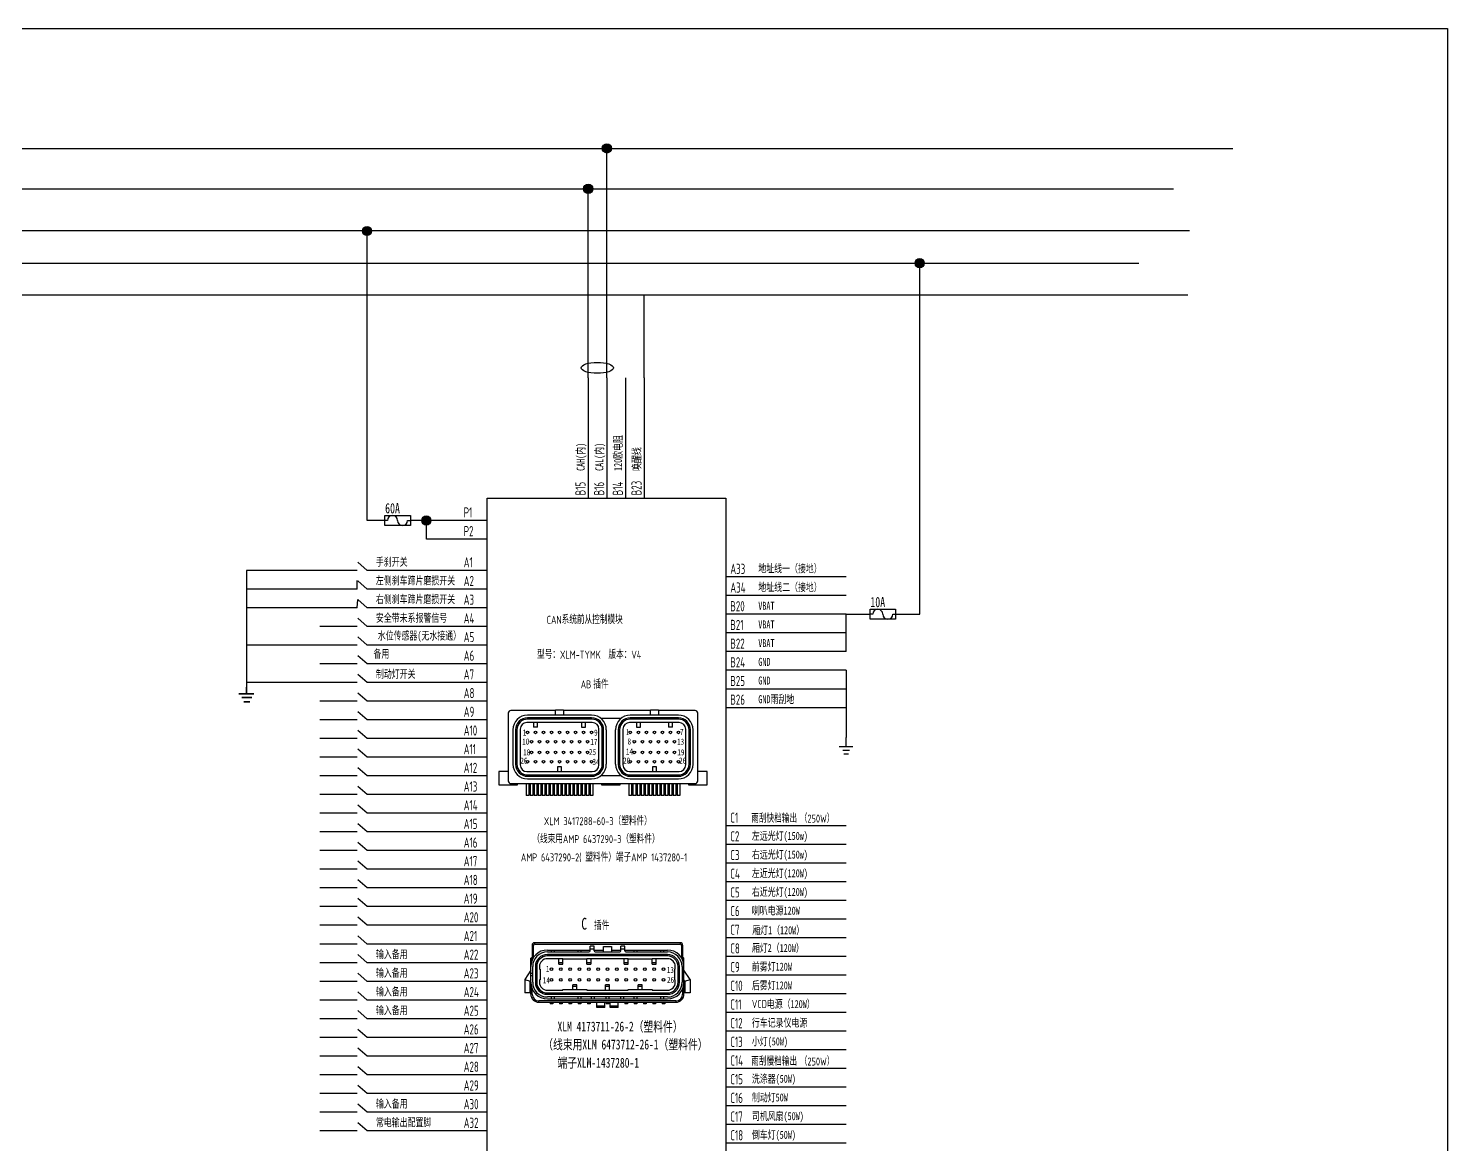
# Model space of a CAD drawing. Header units: millimetres. Extents: x 892 to 2000, y 322 to 1068.
# Drawn here: x 1468 to 2000, y 650 to 1068 of the extents above; entities that cross this region are included whole.
import ezdxf

# ---------------------------------------------------------------- set-up
doc = ezdxf.new("R2010")
doc.units = ezdxf.units.MM
doc.header["$LTSCALE"] = 10
for name, color, linetype in [('01', 7, 'Continuous'), ('200', 7, 'Continuous'), ('框架和插件', 7, 'Continuous'), ('细实线', 3, 'Continuous')]:
    doc.layers.add(name, color=color, linetype=linetype)
doc.layers.add('11', color=3, linetype='Continuous', lineweight=0)
doc.styles.get("Standard").update_dxf_attribs({"font": 'isocp.shx', "width": 0.707, "bigfont": 'hztxt.shx'})
doc.styles.add('USERTXTSTYLE57', font='', dxfattribs={"width": 0.707, "bigfont": '仿宋_GB2312'})
doc.styles.add('仿宋体', font='', dxfattribs={"width": 0.707})
doc.styles.get('USERTXTSTYLE57').set_extended_font_data('FangSong_GB2312')
doc.styles.get('仿宋体').set_extended_font_data('FangSong_GB2312')

# ---------------------------------------------------------------- blocks, each defined once
blk = doc.blocks.new('A$C1C8D78F1')
at = {"layer": '200'}
for p, q in [((0, 328.66), (-45.02, 328.66)), ((134.52, 326.2), (89.5, 326.2)), ((0, 321.66), (-45.02, 321.66)), ((134.52, 319.2), (89.5, 319.2)), ((0, 314.66), (-45.02, 314.66)), ((134.52, 312.2), (89.5, 312.2)), ((0, 307.66), (-45.02, 307.66)), ((134.52, 305.2), (89.5, 305.2)), ((0, 300.66), (-45.02, 300.66)), ((134.52, 298.2), (89.5, 298.2)), ((0, 293.66), (-45.02, 293.66)), ((134.52, 291.2), (89.5, 291.2)), ((0, 286.66), (-45.02, 286.66)), ((134.52, 284.2), (89.5, 284.2)), ((0, 279.66), (-45.02, 279.66)), ((134.52, 277.2), (89.5, 277.2)), ((0, 272.66), (-45.02, 272.66)), ((0, 265.66), (-45.02, 265.66)), ((0, 258.66), (-45.02, 258.66)), ((0, 251.66), (-45.02, 251.66)), ((0, 244.66), (-45.02, 244.66)), ((0, 237.66), (-45.02, 237.66)), ((0, 230.66), (-45.02, 230.66)), ((134.52, 233), (89.5, 233)), ((0, 223.66), (-45.02, 223.66)), ((134.52, 226), (89.5, 226)), ((134.52, 219), (89.5, 219)), ((0, 216.66), (-45.02, 216.66)), ((0, 209.66), (-45.02, 209.66)), ((134.52, 212), (89.5, 212)), ((0, 202.66), (-45.02, 202.66)), ((134.52, 205), (89.5, 205)), ((134.52, 198), (89.5, 198)), ((0, 195.66), (-45.02, 195.66)), ((0, 188.66), (-45.02, 188.66)), ((134.52, 191), (89.5, 191)), ((0, 181.66), (-45.02, 181.66)), ((134.52, 184), (89.5, 184)), ((134.52, 177), (89.5, 177)), ((0, 174.66), (-45.02, 174.66)), ((0, 167.66), (-45.02, 167.66)), ((134.52, 170), (89.5, 170)), ((0, 160.66), (-45.02, 160.66)), ((134.52, 163), (89.5, 163)), ((134.52, 156), (89.5, 156)), ((0, 153.66), (-45.02, 153.66)), ((134.52, 149), (89.5, 149)), ((0, 146.66), (-45.02, 146.66)), ((0, 139.66), (-45.02, 139.66)), ((134.52, 142), (89.5, 142)), ((134.52, 135), (89.5, 135)), ((0, 132.66), (-45.02, 132.66)), ((134.52, 128), (89.5, 128)), ((0, 125.66), (-45.02, 125.66)), ((0, 118.66), (-45.02, 118.66)), ((134.52, 121), (89.5, 121)), ((134.52, 114), (89.5, 114)), ((134.52, 107), (89.5, 107)), ((134.52, 100), (89.5, 100)), ((0, 90.66), (-45.02, 90.66)), ((134.52, 93), (89.5, 93)), ((134.52, 86), (89.5, 86)), ((0, 83.66), (-45.02, 83.66)), ((0, 76.66), (-45.02, 76.66)), ((134.52, 79), (89.5, 79)), ((0, 69.66), (-45.02, 69.66)), ((134.52, 72), (89.5, 72)), ((134.52, 65), (89.5, 65)), ((0, 62.66), (-45.02, 62.66)), ((0, 55.66), (-45.02, 55.66)), ((134.52, 58), (89.5, 58)), ((0, 48.66), (-45.02, 48.66)), ((0, 41.66), (-45.02, 41.66)), ((0, 34.66), (-45.02, 34.66)), ((0, 27.66), (-45.02, 27.66)), ((0, 20.66), (-45.02, 20.66))]:
    blk.add_line(p, q, dxfattribs=at)
blk.add_lwpolyline([(0, 355.73), (89.5, 355.73), (89.5, 0), (0, 0)], close=True, dxfattribs=at)
blk = doc.blocks.new('A$C59D93A0B')
at = {"layer": '01', "color": 1}
for p, q in [((0, -3.38), (0, 0)), ((-2.54, -3.38), (2.54, -3.38)), ((-1.23, -4.74), (1.26, -4.74)), ((-0.83, -6.11), (0.84, -6.11))]:
    blk.add_line(p, q, dxfattribs=at)
blk = doc.blocks.new('*X26')
at = {"layer": '框架和插件', "color": 4, "style": 'USERTXTSTYLE57', "width": 0.707}
for s, p in [('       XLM 4173711-26-2（塑料件）', (-6875.23, -932.29)), ('    （线束用XLM 6473712-26-1（塑料件）', (-6875.23, -939.01)), ('       端子XLM-1437280-1', (-6875.23, -945.86))]:
    blk.add_text(s, height=3.7094, dxfattribs=at).set_placement(p)
blk = doc.blocks.new('A$C21580511')
at = {"color": 1, "lineweight": 35}
for p, q in [((2.83, 3.06), (2.83, 5.51)), ((0, 3.06), (5.66, 3.06)), ((1.15, 1.6), (4.87, 1.6)), ((1.85, 0), (4.06, 0))]:
    blk.add_line(p, q, dxfattribs=at)

msp = doc.modelspace()

# ---------------------------------------------------------------- hatches: boundary and pattern name
at = {"layer": '200'}
h = msp.add_hatch(color=3, dxfattribs=at)
edge = h.paths.add_edge_path()
edge.add_arc((1684.63, 1023.42), 1.73, 0, 360)
h = msp.add_hatch(color=2, dxfattribs=at)
edge = h.paths.add_edge_path()
edge.add_arc((1677.63, 1008.29), 1.73, 0, 360)
h = msp.add_hatch(color=1, dxfattribs=at)
edge = h.paths.add_edge_path()
edge.add_arc((1594.73, 992.48), 1.73, 0, 360)
h = msp.add_hatch(color=6, dxfattribs=at)
edge = h.paths.add_edge_path()
edge.add_arc((1801.85, 980.4), 1.73, 0, 360)
h = msp.add_hatch(color=256, dxfattribs=at)
edge = h.paths.add_edge_path()
edge.add_arc((1616.98, 884.01), 1.73, 0, 360)

# ---------------------------------------------------------------- linework, layer by layer
at = {"color": 7, "linetype": 'Continuous'}
for p, q in [((1647.66, 811.83), (1647.66, 786.43)), ((1665.41, 812.83), (1648.66, 812.83)), ((1678.91, 811.08), (1654.91, 811.08)), ((1654.91, 809.58), (1654.91, 810.08)), ((1678.91, 810.08), (1654.91, 810.08)), ((1678.91, 809.58), (1654.91, 809.58)), ((1665.41, 811.08), (1665.41, 813.08)), ((1665.41, 813.08), (1668.41, 813.08)), ((1668.41, 813.08), (1668.41, 811.08)), ((1700.91, 812.83), (1668.41, 812.83)), ((1678.91, 810.08), (1678.91, 809.58)), ((1689.92, 809.83), (1682.4, 809.83)), ((1711.41, 811.08), (1693.41, 811.08)), ((1693.41, 809.58), (1693.41, 810.08)), ((1711.41, 810.08), (1693.41, 810.08)), ((1711.41, 809.58), (1693.41, 809.58)), ((1700.91, 813.08), (1703.91, 813.08)), ((1700.91, 811.08), (1700.91, 813.08)), ((1703.91, 813.08), (1703.91, 811.08)), ((1717.66, 812.83), (1703.91, 812.83)), ((1711.41, 810.08), (1711.41, 809.58)), ((1718.66, 786.43), (1718.66, 811.83)), ((1649.41, 805.58), (1649.41, 792.68)), ((1650.41, 805.58), (1650.41, 792.68)), ((1650.41, 805.58), (1650.91, 805.58)), ((1650.91, 805.58), (1650.91, 792.68)), ((1652.16, 805.83), (1652.16, 792.43)), ((1679.16, 808.33), (1654.66, 808.33)), ((1657.16, 808.33), (1657.16, 806.53)), ((1658.66, 806.53), (1657.16, 806.53)), ((1658.66, 806.53), (1658.66, 808.33)), ((1675.16, 808.33), (1675.16, 806.53)), ((1675.16, 806.53), (1676.66, 806.53)), ((1676.66, 806.53), (1676.66, 808.33)), ((1681.66, 792.43), (1681.66, 805.83)), ((1682.91, 792.68), (1682.91, 805.58)), ((1682.91, 805.58), (1683.41, 805.58)), ((1683.41, 792.68), (1683.41, 805.58)), ((1684.41, 805.58), (1684.41, 792.68)), ((1687.91, 792.68), (1687.91, 805.58)), ((1688.91, 805.58), (1688.91, 792.68)), ((1688.91, 805.58), (1689.41, 805.58)), ((1689.41, 805.58), (1689.41, 792.68)), ((1690.66, 805.83), (1690.66, 792.43)), ((1711.66, 808.33), (1693.16, 808.33)), ((1695.66, 808.33), (1695.66, 806.53)), ((1695.66, 806.53), (1697.16, 806.53)), ((1697.16, 806.53), (1697.16, 808.33)), ((1707.66, 808.33), (1707.66, 806.53)), ((1709.16, 806.53), (1707.66, 806.53)), ((1709.16, 806.53), (1709.16, 808.33)), ((1714.16, 792.43), (1714.16, 805.83)), ((1715.41, 805.58), (1715.91, 805.58)), ((1715.41, 792.68), (1715.41, 805.58)), ((1715.91, 792.68), (1715.91, 805.58)), ((1716.91, 792.68), (1716.91, 805.58)), ((1650.91, 792.68), (1650.41, 792.68)), ((1683.41, 792.68), (1682.91, 792.68)), ((1689.41, 792.68), (1688.91, 792.68)), ((1715.91, 792.68), (1715.41, 792.68)), ((1644.16, 789.93), (1644.16, 784.93)), ((1647.66, 789.93), (1644.16, 789.93)), ((1654.66, 789.93), (1679.16, 789.93)), ((1654.91, 788.18), (1654.91, 788.68)), ((1654.91, 788.68), (1678.91, 788.68)), ((1654.91, 788.18), (1678.91, 788.18)), ((1654.91, 787.18), (1678.91, 787.18)), ((1666.16, 791.73), (1666.16, 789.93)), ((1667.66, 791.73), (1666.16, 791.73)), ((1667.66, 789.93), (1667.66, 791.73)), ((1678.91, 788.68), (1678.91, 788.18)), ((1682.4, 788.43), (1689.92, 788.43)), ((1693.16, 789.93), (1711.66, 789.93)), ((1693.41, 788.68), (1711.41, 788.68)), ((1693.41, 788.18), (1693.41, 788.68)), ((1693.41, 788.18), (1711.41, 788.18)), ((1693.41, 787.18), (1711.41, 787.18)), ((1703.16, 791.73), (1701.66, 791.73)), ((1701.66, 791.73), (1701.66, 789.93)), ((1703.16, 789.93), (1703.16, 791.73)), ((1711.41, 788.68), (1711.41, 788.18)), ((1722.16, 789.93), (1718.66, 789.93)), ((1722.16, 784.93), (1722.16, 789.93)), ((1644.16, 784.93), (1651.16, 784.93)), ((1648.66, 785.43), (1717.66, 785.43)), ((1651.16, 784.93), (1651.16, 785.43)), ((1654.41, 785.43), (1654.41, 780.93)), ((1655.41, 785.43), (1655.41, 780.93)), ((1655.91, 785.43), (1655.91, 780.93)), ((1656.91, 785.43), (1656.91, 780.93)), ((1657.41, 785.43), (1657.41, 780.93)), ((1658.41, 785.43), (1658.41, 780.93)), ((1658.91, 785.43), (1658.91, 780.93)), ((1659.91, 785.43), (1659.91, 780.93)), ((1660.41, 785.43), (1660.41, 780.93)), ((1661.41, 785.43), (1661.41, 780.93)), ((1661.91, 785.43), (1661.91, 780.93)), ((1662.91, 785.43), (1662.91, 780.93)), ((1663.41, 785.43), (1663.41, 780.93)), ((1664.41, 785.43), (1664.41, 780.93)), ((1664.91, 785.43), (1664.91, 780.93)), ((1665.91, 785.43), (1665.91, 780.93)), ((1666.41, 785.43), (1666.41, 780.93)), ((1667.41, 785.43), (1667.41, 780.93)), ((1667.91, 785.43), (1667.91, 780.93)), ((1668.91, 785.43), (1668.91, 780.93)), ((1669.41, 785.43), (1669.41, 780.93)), ((1670.41, 785.43), (1670.41, 780.93)), ((1670.91, 785.43), (1670.91, 780.93)), ((1671.91, 785.43), (1671.91, 780.93)), ((1672.41, 785.43), (1672.41, 780.93)), ((1673.41, 785.43), (1673.41, 780.93)), ((1673.91, 785.43), (1673.91, 780.93)), ((1674.91, 785.43), (1674.91, 780.93)), ((1675.41, 785.43), (1675.41, 780.93)), ((1676.41, 785.43), (1676.41, 780.93)), ((1676.91, 785.43), (1676.91, 780.93)), ((1677.91, 785.43), (1677.91, 780.93)), ((1678.41, 785.43), (1678.41, 780.93)), ((1679.41, 785.43), (1679.41, 780.93)), ((1682.66, 785.43), (1682.66, 784.93)), ((1682.66, 784.93), (1689.66, 784.93)), ((1689.66, 784.93), (1689.66, 785.43)), ((1692.91, 785.43), (1692.91, 780.93)), ((1693.91, 785.43), (1693.91, 780.93)), ((1694.41, 785.43), (1694.41, 780.93)), ((1695.41, 785.43), (1695.41, 780.93)), ((1695.91, 785.43), (1695.91, 780.93)), ((1696.91, 785.43), (1696.91, 780.93)), ((1697.41, 785.43), (1697.41, 780.93)), ((1698.41, 785.43), (1698.41, 780.93)), ((1698.91, 785.43), (1698.91, 780.93)), ((1699.91, 785.43), (1699.91, 780.93)), ((1700.41, 785.43), (1700.41, 780.93)), ((1701.41, 785.43), (1701.41, 780.93)), ((1701.91, 785.43), (1701.91, 780.93)), ((1702.91, 785.43), (1702.91, 780.93)), ((1703.41, 785.43), (1703.41, 780.93)), ((1704.41, 785.43), (1704.41, 780.93)), ((1704.91, 785.43), (1704.91, 780.93)), ((1705.91, 785.43), (1705.91, 780.93)), ((1706.41, 785.43), (1706.41, 780.93)), ((1707.41, 785.43), (1707.41, 780.93)), ((1707.91, 785.43), (1707.91, 780.93)), ((1708.91, 785.43), (1708.91, 780.93)), ((1709.41, 785.43), (1709.41, 780.93)), ((1710.41, 785.43), (1710.41, 780.93)), ((1710.91, 785.43), (1710.91, 780.93)), ((1711.91, 785.43), (1711.91, 780.93)), ((1715.16, 785.43), (1715.16, 784.93)), ((1715.16, 784.93), (1722.16, 784.93)), ((1655.41, 780.93), (1654.41, 780.93)), ((1656.91, 780.93), (1655.91, 780.93)), ((1658.41, 780.93), (1657.41, 780.93)), ((1659.91, 780.93), (1658.91, 780.93)), ((1661.41, 780.93), (1660.41, 780.93)), ((1662.91, 780.93), (1661.91, 780.93)), ((1664.41, 780.93), (1663.41, 780.93)), ((1665.91, 780.93), (1664.91, 780.93)), ((1667.41, 780.93), (1666.41, 780.93)), ((1668.91, 780.93), (1667.91, 780.93)), ((1670.41, 780.93), (1669.41, 780.93)), ((1671.91, 780.93), (1670.91, 780.93)), ((1673.41, 780.93), (1672.41, 780.93)), ((1674.91, 780.93), (1673.91, 780.93)), ((1676.41, 780.93), (1675.41, 780.93)), ((1677.91, 780.93), (1676.91, 780.93)), ((1679.41, 780.93), (1678.41, 780.93)), ((1693.91, 780.93), (1692.91, 780.93)), ((1695.41, 780.93), (1694.41, 780.93)), ((1696.91, 780.93), (1695.91, 780.93)), ((1698.41, 780.93), (1697.41, 780.93)), ((1699.91, 780.93), (1698.91, 780.93)), ((1701.41, 780.93), (1700.41, 780.93)), ((1702.91, 780.93), (1701.91, 780.93)), ((1704.41, 780.93), (1703.41, 780.93)), ((1705.91, 780.93), (1704.91, 780.93)), ((1707.41, 780.93), (1706.41, 780.93)), ((1708.91, 780.93), (1707.91, 780.93)), ((1710.41, 780.93), (1709.41, 780.93)), ((1711.91, 780.93), (1710.91, 780.93)), ((1656.57, 724.83), (1656.57, 720.33)), ((1656.57, 724.83), (1657.07, 724.83)), ((1657.07, 720.15), (1657.07, 724.83)), ((1657.57, 725.33), (1657.57, 725.83)), ((1712.07, 725.83), (1657.57, 725.83)), ((1657.57, 725.33), (1712.07, 725.33)), ((1678.32, 722.78), (1678.32, 724.58)), ((1679.82, 724.58), (1678.32, 724.58)), ((1678.32, 723.58), (1679.82, 723.58)), ((1679.82, 722.78), (1679.82, 724.58)), ((1683.32, 722.78), (1683.32, 724.38)), ((1683.32, 724.38), (1686.32, 724.38)), ((1686.32, 724.38), (1686.32, 722.78)), ((1689.82, 722.78), (1689.82, 724.58)), ((1691.32, 724.58), (1689.82, 724.58)), ((1689.82, 723.58), (1691.32, 723.58)), ((1691.32, 722.78), (1691.32, 724.58)), ((1712.07, 725.83), (1712.07, 725.33)), ((1712.57, 724.83), (1713.07, 724.83)), ((1712.57, 724.83), (1712.57, 720.15)), ((1713.07, 720.33), (1713.07, 724.83)), ((1656.57, 720.33), (1656.12, 720.07)), ((1656.12, 706.53), (1656.12, 720.07)), ((1656.62, 719.78), (1656.12, 720.07)), ((1656.57, 720.33), (1657.03, 720.07)), ((1656.99, 719.99), (1656.62, 719.78)), ((1656.62, 719.31), (1656.62, 719.78)), ((1662.32, 723.08), (1678.32, 723.08)), ((1662.32, 722.38), (1677.92, 722.38)), ((1662.32, 720.88), (1662.32, 721.38)), ((1707.32, 721.38), (1662.32, 721.38)), ((1707.32, 720.88), (1662.32, 720.88)), ((1668.07, 719.83), (1662.32, 719.83)), ((1663.82, 722.38), (1663.82, 723.08)), ((1664.82, 723.08), (1664.82, 722.38)), ((1666.57, 717.83), (1666.57, 719.83)), ((1668.07, 718.33), (1666.57, 718.33)), ((1668.07, 717.83), (1668.07, 719.83)), ((1677.07, 719.63), (1668.07, 719.63)), ((1673.82, 722.38), (1673.82, 723.08)), ((1674.82, 723.08), (1674.82, 722.38)), ((1677.07, 717.83), (1677.07, 719.83)), ((1692.57, 719.83), (1677.07, 719.83)), ((1678.57, 718.33), (1677.07, 718.33)), ((1678.57, 719.83), (1678.57, 717.83)), ((1679.82, 723.08), (1683.32, 723.08)), ((1680.22, 722.38), (1689.42, 722.38)), ((1686.32, 723.08), (1689.82, 723.08)), ((1691.07, 717.83), (1691.07, 719.83)), ((1692.57, 718.33), (1691.07, 718.33)), ((1691.32, 723.08), (1707.32, 723.08)), ((1691.72, 722.38), (1707.32, 722.38)), ((1692.57, 717.83), (1692.57, 719.83)), ((1701.57, 719.63), (1692.57, 719.63)), ((1694.82, 722.38), (1694.82, 723.08)), ((1695.82, 723.08), (1695.82, 722.38)), ((1707.32, 719.83), (1701.57, 719.83)), ((1701.57, 717.83), (1701.57, 719.83)), ((1703.07, 718.33), (1701.57, 718.33)), ((1703.07, 717.83), (1703.07, 719.83)), ((1704.82, 722.38), (1704.82, 723.08)), ((1705.82, 723.08), (1705.82, 722.38)), ((1707.32, 721.38), (1707.32, 720.88)), ((1712.62, 720.07), (1713.07, 720.33)), ((1713.02, 719.78), (1712.66, 719.99)), ((1713.02, 719.78), (1713.52, 720.07)), ((1713.02, 719.78), (1713.02, 719.31)), ((1713.52, 720.07), (1713.07, 720.33)), ((1713.52, 706.53), (1713.52, 720.07)), ((1656.12, 715.51), (1653.82, 711.98)), ((1656.12, 714.43), (1656.82, 714.43)), ((1656.82, 713.43), (1656.12, 713.43)), ((1656.82, 710.98), (1656.82, 716.88)), ((1657.82, 716.88), (1657.82, 710.98)), ((1657.82, 716.88), (1658.32, 716.88)), ((1658.32, 716.88), (1658.32, 710.98)), ((1659.37, 716.88), (1659.37, 715.93)), ((1659.37, 715.93), (1659.57, 715.93)), ((1659.57, 715.93), (1659.57, 711.93)), ((1666.57, 717.83), (1668.07, 717.83)), ((1677.07, 717.83), (1678.57, 717.83)), ((1691.07, 717.83), (1692.57, 717.83)), ((1701.57, 717.83), (1703.07, 717.83)), ((1710.07, 715.93), (1710.27, 715.93)), ((1710.07, 711.93), (1710.07, 715.93)), ((1710.27, 715.93), (1710.27, 716.88)), ((1711.32, 716.88), (1711.82, 716.88)), ((1711.32, 710.98), (1711.32, 716.88)), ((1711.82, 710.98), (1711.82, 716.88)), ((1712.82, 716.88), (1712.82, 710.98)), ((1712.82, 714.43), (1713.52, 714.43)), ((1713.52, 713.43), (1712.82, 713.43)), ((1715.82, 711.98), (1713.52, 715.51)), ((1653.82, 711.98), (1653.82, 706.98)), ((1653.82, 711.98), (1655.82, 711.39)), ((1656.12, 711.85), (1655.82, 711.39)), ((1655.82, 706.98), (1655.82, 711.39)), ((1656.62, 706.53), (1656.62, 708.55)), ((1658.32, 710.98), (1657.82, 710.98)), ((1659.37, 711.93), (1659.37, 710.98)), ((1659.57, 711.93), (1659.37, 711.93)), ((1662.32, 708.03), (1668.07, 708.03)), ((1668.07, 708.03), (1668.07, 708.23)), ((1668.07, 708.23), (1677.07, 708.23)), ((1671.82, 708.23), (1671.82, 710.03)), ((1673.32, 710.03), (1671.82, 710.03)), ((1671.82, 709.53), (1673.32, 709.53)), ((1673.32, 708.23), (1673.32, 710.03)), ((1677.07, 708.23), (1677.07, 708.03)), ((1677.07, 708.03), (1692.57, 708.03)), ((1685.57, 710.03), (1684.07, 710.03)), ((1684.07, 708.03), (1684.07, 710.03)), ((1684.07, 709.53), (1685.57, 709.53)), ((1685.57, 708.03), (1685.57, 710.03)), ((1692.57, 708.23), (1701.57, 708.23)), ((1692.57, 708.03), (1692.57, 708.23)), ((1697.82, 710.03), (1696.32, 710.03)), ((1696.32, 708.23), (1696.32, 710.03)), ((1696.32, 709.53), (1697.82, 709.53)), ((1697.82, 708.23), (1697.82, 710.03)), ((1701.57, 708.23), (1701.57, 708.03)), ((1701.57, 708.03), (1707.32, 708.03)), ((1710.27, 711.93), (1710.07, 711.93)), ((1710.27, 710.98), (1710.27, 711.93)), ((1711.82, 710.98), (1711.32, 710.98)), ((1713.02, 708.55), (1713.02, 706.53)), ((1713.82, 711.39), (1713.52, 711.85)), ((1713.82, 711.39), (1715.82, 711.98)), ((1713.82, 711.39), (1713.82, 706.98)), ((1715.82, 711.98), (1715.82, 706.98)), ((1656.12, 706.98), (1653.82, 706.98)), ((1656.62, 706.53), (1656.12, 706.53)), ((1659.12, 703.53), (1659.12, 704.03)), ((1710.52, 704.03), (1659.12, 704.03)), ((1659.12, 703.53), (1710.52, 703.53)), ((1662.32, 706.48), (1662.32, 706.98)), ((1662.32, 706.98), (1707.32, 706.98)), ((1662.32, 706.48), (1707.32, 706.48)), ((1707.32, 705.48), (1662.32, 705.48)), ((1662.32, 704.78), (1707.32, 704.78)), ((1663.32, 703.53), (1663.32, 702.98)), ((1664.32, 702.98), (1663.32, 702.98)), ((1663.82, 704.78), (1663.82, 705.48)), ((1664.32, 703.53), (1664.32, 702.98)), ((1664.82, 705.48), (1664.82, 704.78)), ((1666.82, 703.53), (1666.82, 702.98)), ((1667.82, 702.98), (1666.82, 702.98)), ((1667.82, 703.53), (1667.82, 702.98)), ((1670.32, 703.53), (1670.32, 702.98)), ((1671.32, 702.98), (1670.32, 702.98)), ((1671.32, 703.53), (1671.32, 702.98)), ((1673.82, 704.78), (1673.82, 705.48)), ((1673.82, 703.53), (1673.82, 702.98)), ((1674.82, 702.98), (1673.82, 702.98)), ((1674.82, 705.48), (1674.82, 704.78)), ((1674.82, 703.53), (1674.82, 702.98)), ((1677.32, 703.53), (1677.32, 702.98)), ((1678.32, 702.98), (1677.32, 702.98)), ((1678.32, 703.53), (1678.32, 702.98)), ((1678.82, 704.78), (1678.82, 705.48)), ((1679.82, 705.48), (1679.82, 704.78)), ((1680.82, 701.53), (1680.82, 703.53)), ((1683.82, 701.53), (1683.82, 703.53)), ((1684.32, 704.78), (1684.32, 705.48)), ((1684.32, 703.53), (1684.32, 702.98)), ((1685.32, 702.98), (1684.32, 702.98)), ((1685.32, 705.48), (1685.32, 704.78)), ((1685.32, 703.53), (1685.32, 702.98)), ((1685.82, 701.53), (1685.82, 703.53)), ((1688.82, 701.53), (1688.82, 703.53)), ((1689.82, 704.78), (1689.82, 705.48)), ((1690.82, 705.48), (1690.82, 704.78)), ((1691.32, 703.53), (1691.32, 702.98)), ((1692.32, 702.98), (1691.32, 702.98)), ((1692.32, 703.53), (1692.32, 702.98)), ((1694.82, 704.78), (1694.82, 705.48)), ((1694.82, 703.53), (1694.82, 702.98)), ((1695.82, 702.98), (1694.82, 702.98)), ((1695.82, 705.48), (1695.82, 704.78)), ((1695.82, 703.53), (1695.82, 702.98)), ((1698.32, 703.53), (1698.32, 702.98)), ((1699.32, 702.98), (1698.32, 702.98)), ((1699.32, 703.53), (1699.32, 702.98)), ((1701.82, 703.53), (1701.82, 702.98)), ((1702.82, 702.98), (1701.82, 702.98)), ((1702.82, 703.53), (1702.82, 702.98)), ((1704.82, 704.78), (1704.82, 705.48)), ((1705.32, 703.53), (1705.32, 702.98)), ((1706.32, 702.98), (1705.32, 702.98)), ((1705.82, 705.48), (1705.82, 704.78)), ((1706.32, 703.53), (1706.32, 702.98)), ((1707.32, 706.98), (1707.32, 706.48)), ((1710.52, 704.03), (1710.52, 703.53)), ((1713.52, 706.53), (1713.02, 706.53)), ((1715.82, 706.98), (1713.52, 706.98)), ((1683.82, 702.03), (1680.82, 702.03)), ((1683.82, 701.53), (1680.82, 701.53)), ((1688.82, 702.03), (1685.82, 702.03)), ((1688.82, 701.53), (1685.82, 701.53))]:
    msp.add_line(p, q, dxfattribs=at)
for centre in [(1654.91, 804.63), (1657.91, 804.63), (1660.91, 804.63), (1663.91, 804.63), (1666.91, 804.63), (1669.91, 804.63), (1672.91, 804.63), (1675.91, 804.63), (1678.91, 804.63), (1693.41, 804.63), (1696.41, 804.63), (1699.41, 804.63), (1702.41, 804.63), (1705.41, 804.63), (1708.41, 804.63), (1711.41, 804.63), (1656.41, 801.13), (1659.41, 801.13), (1662.41, 801.13), (1665.41, 801.13), (1668.41, 801.13), (1671.41, 801.13), (1674.41, 801.13), (1677.41, 801.13), (1694.91, 801.13), (1697.91, 801.13), (1700.91, 801.13), (1703.91, 801.13), (1706.91, 801.13), (1709.91, 801.13), (1654.91, 793.63), (1656.41, 797.13), (1657.91, 793.63), (1659.41, 797.13), (1660.91, 793.63), (1662.41, 797.13), (1663.91, 793.63), (1665.41, 797.13), (1666.91, 793.63), (1668.41, 797.13), (1669.91, 793.63), (1671.41, 797.13), (1672.91, 793.63), (1674.41, 797.13), (1675.91, 793.63), (1677.41, 797.13), (1678.91, 793.63), (1693.41, 793.63), (1694.91, 797.13), (1696.41, 793.63), (1697.91, 797.13), (1699.41, 793.63), (1700.91, 797.13), (1702.41, 793.63), (1703.91, 797.13), (1705.41, 793.63), (1706.91, 797.13), (1708.41, 793.63), (1709.91, 797.13), (1711.41, 793.63), (1663.82, 715.93), (1667.32, 715.93), (1670.82, 715.93), (1674.32, 715.93), (1677.82, 715.93), (1681.32, 715.93), (1684.82, 715.93), (1688.32, 715.93), (1691.82, 715.93), (1695.32, 715.93), (1698.82, 715.93), (1702.32, 715.93), (1705.82, 715.93), (1663.82, 711.93), (1667.32, 711.93), (1670.82, 711.93), (1674.32, 711.93), (1677.82, 711.93), (1681.32, 711.93), (1684.82, 711.93), (1688.32, 711.93), (1691.82, 711.93), (1695.32, 711.93), (1698.82, 711.93), (1702.32, 711.93), (1705.82, 711.93)]:
    msp.add_circle(centre, 0.5, dxfattribs=at)
for centre, radius, start, end in [((1648.66, 811.83), 1, 90, 180), ((1654.91, 805.58), 5.5, 90, 180), ((1654.91, 805.58), 4.5, 90.002, 179.998), ((1654.91, 805.58), 4, 90, 180), ((1678.91, 805.58), 5.5, 0, 90), ((1678.91, 805.58), 4.5, 0.002, 89.998), ((1678.91, 805.58), 4, 0, 90), ((1693.41, 805.58), 5.5, 90, 180), ((1693.41, 805.58), 4.5, 90.002, 179.998), ((1693.41, 805.58), 4, 90, 180), ((1711.41, 805.58), 5.5, 0, 90), ((1711.41, 805.58), 4.5, 0.002, 89.998), ((1711.41, 805.58), 4, 0, 90), ((1717.66, 811.83), 1, 0, 90), ((1654.66, 805.83), 2.5, 90.002, 179.9952), ((1679.16, 805.83), 2.5, 0.002, 89.9952), ((1693.16, 805.83), 2.5, 90.002, 179.9952), ((1711.66, 805.83), 2.5, 0.002, 89.9952), ((1654.91, 792.68), 5.5, 180, 270), ((1654.91, 792.68), 4.5, 180.002, 269.998), ((1654.91, 792.68), 4, 180, 270), ((1678.91, 792.68), 5.5, 270, 0), ((1678.91, 792.68), 4.5, 270.002, 359.998), ((1678.91, 792.68), 4, 270, 0), ((1693.41, 792.68), 5.5, 180, 270), ((1693.41, 792.68), 4.5, 180.002, 269.998), ((1693.41, 792.68), 4, 180, 270), ((1711.41, 792.68), 5.5, 270, 0), ((1711.41, 792.68), 4.5, 270.002, 359.998), ((1711.41, 792.68), 4, 270, 0), ((1654.66, 792.43), 2.5, 180.002, 269.9952), ((1679.16, 792.43), 2.5, 270.002, 359.9952), ((1693.16, 792.43), 2.5, 180.002, 269.9952), ((1711.66, 792.43), 2.5, 270.002, 359.9952), ((1648.66, 786.43), 1, 180, 270), ((1717.66, 786.43), 1, 270, 0), ((1657.57, 724.83), 1, 90, 180), ((1657.57, 724.83), 0.5, 89.9747, 180.017), ((1712.07, 724.83), 1, 0, 90), ((1712.07, 724.83), 0.5, 359.9747, 90.017), ((1662.32, 716.88), 6.2, 90, 180), ((1662.32, 716.88), 5.5, 90, 180), ((1662.32, 716.88), 4.5, 90.0046, 179.9954), ((1662.32, 716.88), 4, 90, 180), ((1662.32, 716.88), 2.95, 90, 180), ((1677.92, 722.78), 0.4, 270, 0), ((1680.22, 722.78), 0.4, 180, 270), ((1682.92, 722.78), 0.4, 270, 0), ((1686.72, 722.78), 0.4, 180, 270), ((1689.42, 722.78), 0.4, 270, 0), ((1691.72, 722.78), 0.4, 180, 270), ((1707.32, 716.88), 6.2, 0, 90), ((1707.32, 716.88), 5.5, 0, 90), ((1707.32, 716.88), 4, 0, 90), ((1707.32, 716.88), 2.95, 0, 90), ((1707.32, 716.88), 4.5, 0.0046, 89.9954), ((1662.32, 710.98), 6.2, 180, 270), ((1662.32, 710.98), 5.5, 180, 270), ((1662.32, 710.98), 4.5, 180.0046, 269.9954), ((1662.32, 710.98), 4, 180, 270), ((1662.32, 710.98), 2.95, 180, 270), ((1707.32, 710.98), 6.2, 270, 0), ((1707.32, 710.98), 5.5, 270, 0), ((1707.32, 710.98), 4, 270, 0), ((1707.32, 710.98), 2.95, 270, 0), ((1707.32, 710.98), 4.5, 270.0046, 359.9954), ((1659.12, 706.53), 3, 180, 270), ((1659.12, 706.53), 2.5, 180, 270), ((1710.52, 706.53), 3, 270, 0), ((1710.52, 706.53), 2.5, 270, 0)]:
    msp.add_arc(centre, radius, start, end, dxfattribs=at)
at = {"layer": '200', "color": 3}
for p, q in [((961.98, 1023.42), (1919.21, 1023.42)), ((1684.63, 937.41), (1684.63, 1023.42))]:
    msp.add_line(p, q, dxfattribs=at)
at = {"layer": '200', "color": 2}
for p, q in [((961.45, 1008.29), (1896.95, 1008.29)), ((1677.63, 937.41), (1677.63, 1008.29))]:
    msp.add_line(p, q, dxfattribs=at)
at = {"layer": '200', "color": 1}
for p, q in [((1902.92, 992.48), (960.18, 992.48)), ((1594.73, 884.01), (1594.73, 992.48)), ((1591.09, 858.33), (1591.09, 861.5)), ((1591.09, 851.33), (1591.29, 854.36))]:
    msp.add_line(p, q, dxfattribs=at)
at = {"layer": '200', "color": 6}
for p, q in [((1011.04, 980.4), (1883.92, 980.4)), ((1801.85, 848.87), (1801.85, 980.4)), ((1792.84, 848.87), (1801.85, 848.87))]:
    msp.add_line(p, q, dxfattribs=at)
at = {"layer": '200', "color": 22}
for p, q in [((1902.32, 968.4), (1427.74, 968.4)), ((1698.63, 937.41), (1698.63, 968.4))]:
    msp.add_line(p, q, dxfattribs=at)
at = {"layer": '200'}
for p, q in [((1677.63, 937.41), (1677.63, 892.4)), ((1684.63, 937.41), (1684.63, 892.4)), ((1691.63, 937.41), (1691.63, 892.4)), ((1698.63, 937.41), (1698.63, 892.4)), ((1601.4, 884.01), (1594.73, 884.01)), ((1602.41, 884.01), (1601.4, 884.01)), ((1609.94, 884.01), (1610.99, 884.01)), ((1639.75, 884.01), (1610.99, 884.01)), ((1616.98, 877.01), (1616.98, 884.01)), ((1639.75, 877.01), (1616.98, 877.01)), ((1594.73, 865.33), (1591.29, 868.36)), ((1577, 865.33), (1549.53, 865.33)), ((1549.53, 865.33), (1549.53, 821.57)), ((1591.09, 865.33), (1577, 865.33)), ((1577, 858.33), (1549.53, 858.33)), ((1591.09, 858.33), (1577, 858.33)), ((1594.73, 858.33), (1591.29, 861.36)), ((1577, 851.33), (1549.53, 851.33)), ((1591.09, 851.33), (1577, 851.33)), ((1594.73, 851.33), (1591.29, 854.36)), ((1594.73, 844.33), (1591.29, 847.36)), ((1774.27, 834.87), (1774.27, 848.87)), ((1774.27, 848.87), (1783.25, 848.87)), ((1784.25, 848.87), (1783.25, 848.87)), ((1791.78, 848.87), (1792.84, 848.87)), ((1591.09, 844.33), (1577, 844.33)), ((1594.73, 837.33), (1591.29, 840.36)), ((1591.09, 837.33), (1549.53, 837.33)), ((1591.09, 830.33), (1577, 830.33)), ((1594.73, 830.33), (1591.29, 833.36)), ((1594.73, 823.33), (1591.29, 826.36)), ((1774.27, 827.87), (1774.27, 802.69)), ((1577, 823.33), (1549.53, 823.33)), ((1591.09, 823.33), (1577, 823.33)), ((1594.73, 816.33), (1591.29, 819.36)), ((1591.09, 816.33), (1577, 816.33)), ((1591.09, 809.33), (1577, 809.33)), ((1594.73, 809.33), (1591.29, 812.36)), ((1594.73, 802.33), (1591.29, 805.36)), ((1591.09, 802.33), (1577, 802.33)), ((1594.73, 795.33), (1591.29, 798.36)), ((1591.09, 795.33), (1577, 795.33)), ((1591.09, 788.33), (1577, 788.33)), ((1594.73, 788.33), (1591.29, 791.36)), ((1594.73, 781.33), (1591.29, 784.36)), ((1591.09, 781.33), (1577, 781.33)), ((1594.73, 774.33), (1591.29, 777.36)), ((1591.09, 774.33), (1577, 774.33)), ((1591.09, 767.33), (1577, 767.33)), ((1594.73, 767.33), (1591.29, 770.36)), ((1594.73, 760.33), (1591.29, 763.36)), ((1591.09, 760.33), (1577, 760.33)), ((1594.73, 753.33), (1591.29, 756.36)), ((1591.09, 753.33), (1577, 753.33)), ((1591.09, 746.33), (1577, 746.33)), ((1594.73, 746.33), (1591.29, 749.36)), ((1591.09, 739.33), (1577, 739.33)), ((1594.73, 739.33), (1591.29, 742.36)), ((1594.73, 732.33), (1591.29, 735.36)), ((1591.09, 732.33), (1577, 732.33)), ((1591.09, 725.33), (1577, 725.33)), ((1594.73, 725.33), (1591.29, 728.36)), ((1591.09, 718.33), (1577, 718.33)), ((1594.73, 718.33), (1591.29, 721.36)), ((1594.73, 711.33), (1591.29, 714.36)), ((1591.09, 711.33), (1577, 711.33)), ((1591.09, 704.33), (1577, 704.33)), ((1594.73, 704.33), (1591.29, 707.36)), ((1591.09, 697.33), (1577, 697.33)), ((1594.73, 697.33), (1591.29, 700.36)), ((1594.73, 690.33), (1591.29, 693.36)), ((1591.09, 690.33), (1577, 690.33)), ((1594.73, 683.33), (1591.29, 686.36)), ((1591.09, 683.33), (1577, 683.33)), ((1591.09, 676.33), (1577, 676.33)), ((1594.73, 676.33), (1591.29, 679.36)), ((1594.73, 669.33), (1591.29, 672.36)), ((1591.09, 669.33), (1577, 669.33)), ((1594.73, 662.33), (1591.29, 665.36)), ((1591.09, 662.33), (1577, 662.33)), ((1591.09, 655.33), (1577, 655.33)), ((1594.73, 655.33), (1591.29, 658.36))]:
    msp.add_line(p, q, dxfattribs=at)
for points in [[(891.81, 1068.38), (1999.69, 1068.38), (1999.69, 321.68), (891.81, 321.68)], [(1610.99, 882.12), (1601.4, 882.12), (1601.4, 885.88), (1610.99, 885.88)], [(1792.84, 846.98), (1783.25, 846.98), (1783.25, 850.74), (1792.84, 850.74)]]:
    msp.add_lwpolyline(points, close=True, dxfattribs=at)
at = {"layer": '200', "color": 3}
msp.add_circle((1684.63, 1023.42), 1.73, dxfattribs=at)
at = {"layer": '200', "color": 2}
msp.add_circle((1677.63, 1008.29), 1.73, dxfattribs=at)
at = {"layer": '200', "color": 1}
msp.add_circle((1594.73, 992.48), 1.73, dxfattribs=at)
at = {"layer": '200', "color": 6}
msp.add_circle((1801.85, 980.4), 1.73, dxfattribs=at)
at = {"layer": '200'}
msp.add_circle((1616.98, 884.01), 1.73, dxfattribs=at)
for centre, start, end in [((1604.29, 884.01), 0, 180), ((1608.06, 884.01), 180, 0), ((1786.14, 848.87), 0, 180), ((1789.9, 848.87), 180, 0)]:
    msp.add_arc(centre, 1.88, start, end, dxfattribs=at)
msp.add_ellipse((1681.02, 941.21), major_axis=(-6.06, 0), ratio=0.338145, dxfattribs=at)

# ---------------------------------------------------------------- block references
at = {"layer": '200', "color": 3}
msp.add_blockref('A$C1C8D78F1', (1639.75, 536.67), dxfattribs=at)
at = {"layer": '200'}
msp.add_blockref('A$C59D93A0B', (1774.27, 802.69), dxfattribs=at)
at = {"layer": '框架和插件', "color": 32}
msp.add_blockref('A$C21580511', (1546.7, 816.06), dxfattribs=at)
at = {"layer": '细实线', "color": 0}
msp.add_blockref('*X26', (8528.86, 1624.85), dxfattribs=at)

# ---------------------------------------------------------------- texts
at = {"layer": '11', "color": 0, "width": 0.707}
for s, p in [('B15', (1676.64, 893.44)), ('B16', (1683.64, 893.44)), ('B14', (1690.64, 893.44)), ('B23', (1697.64, 893.44))]:
    msp.add_text(s, height=3.819, rotation=90, dxfattribs=at).set_placement(p)
for s, p in [('P1', (1630.97, 885.11)), ('P2', (1630.97, 878.11)), ('A1', (1630.97, 866.43)), ('A33', (1730.88, 863.97)), ('A2', (1630.97, 859.43)), ('A34', (1730.88, 856.97)), ('A3', (1630.97, 852.43)), ('B20', (1730.88, 849.97)), ('A4', (1630.97, 845.43)), ('B21', (1730.88, 842.97)), ('A5', (1630.97, 838.43)), ('A6', (1630.97, 831.43)), ('B22', (1730.88, 835.97)), ('B24', (1730.88, 828.97)), ('A7', (1630.97, 824.43)), ('B25', (1730.88, 821.97)), ('A8', (1630.97, 817.43)), ('A9', (1630.97, 810.43)), ('B26', (1730.88, 814.97)), ('A10', (1630.97, 803.43)), ('A11', (1630.97, 796.43)), ('A12', (1630.97, 789.43)), ('A13', (1630.97, 782.43)), ('A14', (1630.97, 775.43)), ('A15', (1630.97, 768.43)), ('C1', (1730.88, 770.77)), ('C2', (1730.88, 763.77)), ('A16', (1630.97, 761.43)), ('C3', (1730.88, 756.77)), ('A17', (1630.97, 754.43)), ('A18', (1630.97, 747.43)), ('C4', (1730.88, 749.77)), ('C5', (1730.88, 742.77)), ('A19', (1630.97, 740.43)), ('C6', (1730.88, 735.77)), ('A20', (1630.97, 733.43)), ('A21', (1630.97, 726.43)), ('C7', (1730.88, 728.77)), ('C8', (1730.88, 721.77)), ('A22', (1630.97, 719.43)), ('C9', (1730.88, 714.77)), ('A23', (1630.97, 712.43)), ('A24', (1630.97, 705.43)), ('C10', (1730.88, 707.77)), ('A25', (1630.97, 698.43)), ('C11', (1730.88, 700.77)), ('C12', (1730.88, 693.77)), ('A26', (1630.97, 691.43)), ('A27', (1630.97, 684.43)), ('C13', (1730.88, 686.77)), ('A28', (1630.97, 677.43)), ('C14', (1730.88, 679.77)), ('C15', (1730.88, 672.77)), ('A29', (1630.97, 670.43)), ('A30', (1630.97, 663.43)), ('C16', (1730.88, 665.77)), ('A32', (1630.97, 656.43)), ('C17', (1730.88, 658.77)), ('C18', (1730.88, 651.77))]:
    msp.add_text(s, height=3.819, dxfattribs=at).set_placement(p)
at = {"layer": '框架和插件', "color": 1, "style": '仿宋体', "width": 0.707}
for s, p in [('60A', (1601.52, 886.68)), ('10A', (1783.36, 851.54))]:
    msp.add_text(s, height=3.84, dxfattribs=at).set_placement(p)
at = {"layer": '框架和插件', "color": 6, "style": '仿宋体', "width": 0.707}
for s, height, p in [('1', 2.3, (1653.08, 803.42)), ('9', 2.3, (1679.83, 803.41)), ('1', 2.3, (1691.75, 803.58)), ('7', 2.3, (1712.03, 803.63)), ('10', 2.296, (1652.89, 800.05)), ('18', 2.296, (1653.26, 796)), ('25', 2.296, (1677.93, 796.09)), ('17', 2.296, (1678.42, 799.86)), ('14', 2.296, (1691.77, 796.31)), ('8', 2.3, (1692.36, 800.07)), ('13', 2.296, (1710.93, 799.98)), ('19', 2.296, (1711.03, 796)), ('26', 2.296, (1652.2, 792.9)), ('34', 2.296, (1679.24, 792.46)), ('20', 2.296, (1690.7, 792.9)), ('26', 2.296, (1711.7, 792.9)), ('14', 2.296, (1660.6, 710.59)), ('1', 2.3, (1661.79, 714.86)), ('13', 2.296, (1707.09, 714.46)), ('26', 2.296, (1707.18, 710.78))]:
    msp.add_text(s, height=height, dxfattribs=at).set_placement(p)
at = {"layer": '框架和插件', "color": 4, "style": '仿宋体', "width": 0.707}
msp.add_text('C', height=4.42, dxfattribs=at).set_placement((1675.05, 730.73))
at = {"layer": '细实线', "color": 0, "width": 0.707}
for s, p in [('CAN系统前从控制模块', (1662.07, 845.29)), ('型号：XLM-TYMK  版本：V4', (1658.46, 832.22)), ('插件', (1679.54, 821.08)), ('AB', (1674.81, 821.13)), ('       XLM 3417288-60-3（塑料件）', (1650.95, 769.85)), ('雨刮快档输出', (1738.72, 770.81)), ('（250W）', (1756.92, 770.81)), ('    （线束用AMP 6437290-3（塑料件）', (1650.95, 763.12)), (' AMP 6437290-2( 塑料件）端子AMP 1437280-1', (1650.95, 756.28)), ('插件', (1679.78, 730.68)), ('雨刮慢档输出', (1738.72, 679.81)), ('（250W）', (1756.92, 679.81))]:
    msp.add_text(s, height=3, dxfattribs=at).set_placement(p)
at = {"layer": '细实线', "color": 0, "char_height": 3, "attachment_point": 1, "rotation": 90}
for s, insert, width in [('{\\fSimSun|b0|i0|c134|p2;120欧电阻}', (1687.29, 902.57), 32.2), ('{\\fSimSun|b0|i0|c134|p2;CAH(内)}', (1673.29, 902.57), 46.3429), ('{\\fSimSun|b0|i0|c134|p2;CAL(内)}', (1680.29, 902.57), 32.2), ('{\\fSimSun|b0|i0|c134|p2;唤醒线}', (1694.29, 902.57), 32.2)]:
    msp.add_mtext(s, dxfattribs=dict(at, insert=insert, width=width))
at = {"layer": '细实线', "color": 0, "char_height": 3, "attachment_point": 1}
for s, insert, width in [('{\\fSimSun|b0|i0|c134|p2;手刹开关}', (1598.06, 870.01), 32.2), ('{\\fSimSun|b0|i0|c134|p2;地址线一（接地）}', (1741.37, 867.55), 37.0571), ('{\\fSimSun|b0|i0|c134|p2;左侧刹车蹄片磨损开关}', (1598.06, 863.01), 47.7937), ('{\\fSimSun|b0|i0|c134|p2;右侧刹车蹄片磨损开关}', (1598.06, 856.01), 62.9196), ('{\\fSimSun|b0|i0|c134|p54;地址线二（\\fSimSun|b0|i0|c134|p2;接地\\fSimSun|b0|i0|c134|p54;）}', (1741.37, 860.55), 49.6268), ('{\\fSimSun|b0|i0|c134|p2;VBAT}', (1741.37, 853.55), 32.2), ('{\\fSimSun|b0|i0|c134|p2;安全带未系报警信号}', (1598.06, 849.01), 50.1328), ('{\\fSimSun|b0|i0|c134|p2;VBAT}', (1741.37, 846.55), 32.2), ('{\\fSimSun|b0|i0|c134|p2;水位传感器(无水接通）}', (1598.77, 842.37), 32.2), ('{\\fSimSun|b0|i0|c134|p2;备用}', (1597.18, 835.58), 32.2), ('{\\fSimSun|b0|i0|c134|p2;VBAT}', (1741.37, 839.55), 32.2), ('{\\fSimSun|b0|i0|c134|p2;GND}', (1741.37, 832.55), 32.2), ('{\\fSimSun|b0|i0|c134|p2;制动灯开关}', (1598.06, 828.01), 32.2), ('{\\fSimSun|b0|i0|c134|p2;GND}', (1741.37, 825.55), 32.2), ('{\\fSimSun|b0|i0|c134|p2;GND雨刮地}', (1741.37, 818.55), 32.2), ('{\\fSimSun|b0|i0|c134|p2;左远光灯(150w)}', (1738.96, 767.35), 32.2), ('{\\fSimSun|b0|i0|c134|p2;右远光灯(150w)}', (1738.96, 760.35), 32.2), ('{\\fSimSun|b0|i0|c134|p2;左近光灯(120W)}', (1738.96, 753.35), 32.2), ('{\\fSimSun|b0|i0|c134|p2;右近光灯(120W)}', (1738.96, 746.35), 32.2), ('{\\fSimSun|b0|i0|c134|p2;喇叭电源120W}', (1738.96, 739.35), 32.2), ('{\\fSimSun|b0|i0|c134|p2;厢灯1（120W）}', (1739.09, 732), 32.2), ('{\\fSimSun|b0|i0|c134|p2;输入备用}', (1598.06, 723.01), 32.2), ('{\\fSimSun|b0|i0|c134|p2;厢灯2（120W）}', (1738.96, 725.35), 32.2), ('{\\fSimSun|b0|i0|c134|p2;前雾灯120W  }', (1738.96, 718.35), 32.2), ('{\\fSimSun|b0|i0|c134|p2;输入备用}', (1598.06, 716.01), 32.2), ('{\\fSimSun|b0|i0|c134|p2;输入备用}', (1598.06, 709.01), 32.2), ('{\\fSimSun|b0|i0|c134|p2;后雾灯120W  }', (1738.96, 711.35), 32.2), ('{\\fSimSun|b0|i0|c134|p2;输入备用}', (1598.06, 702.01), 32.2), ('VCD{\\fSimSun|b0|i0|c134|p2;电源（120W）}', (1738.96, 704.35), 52.6351), ('{\\fSimSun|b0|i0|c134|p2;行车记录仪电源}', (1738.96, 697.35), 32.2), ('{\\fSimSun|b0|i0|c134|p2;小灯(50W) }', (1738.96, 690.35), 32.2), ('{\\fSimSun|b0|i0|c134|p2;洗涤器(50W)}', (1738.96, 676.35), 32.2), ('{\\fSimSun|b0|i0|c134|p2;输入备用}', (1598.06, 667.01), 32.2), ('{\\fSimSun|b0|i0|c134|p2;制动灯50W}', (1738.96, 669.35), 32.2), ('{\\fSimSun|b0|i0|c134|p2;常电输出配置脚}', (1598.06, 660.01), 32.2), ('{\\fSimSun|b0|i0|c134|p2;司机风扇(50W)}', (1738.96, 662.35), 47.8192), ('{\\fSimSun|b0|i0|c134|p2;倒车灯(50W)}', (1738.96, 655.35), 32.2)]:
    msp.add_mtext(s, dxfattribs=dict(at, insert=insert, width=width))

doc.saveas('drawing.dxf')
